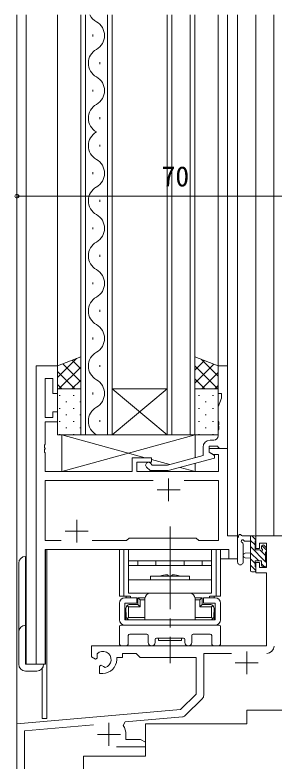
# Model space of a CAD drawing. Units: millimetres, scale not verified. Extents: x -567 to 567, y -403 to 403.
# Drawn here: x -428.1 to -371.8, y -187.1 to -24.5 of the extents above; entities that cross this region are included whole.
import ezdxf
from ezdxf.enums import TextEntityAlignment as Align

# ---------------------------------------------------------------- set-up
doc = ezdxf.new("R2010")
doc.units = ezdxf.units.MM
doc.header["$LTSCALE"] = 2
doc.linetypes.add('CHAIN2', pattern=[12, 9, -1, 1, -1])
for name, color, linetype, lineweight in [('0-1_USER1', 2, 'Continuous', 9), ('0-2_YKK_ZWAK', 4, 'Continuous', 9), ('0-6_YKK_D', 7, 'Continuous', 9), ('0-7_YSS_K', 6, 'Continuous', 9)]:
    doc.layers.add(name, color=color, linetype=linetype, lineweight=lineweight)
doc.styles.add('ＭＳ ゴシック', font='')
doc.styles.get('ＭＳ ゴシック').set_extended_font_data('MS Gothic')

msp = doc.modelspace()

# ---------------------------------------------------------------- linework, layer by layer
at = {"layer": '0-1_USER1'}
for p, q in [((-427.721, -24.501), (-427.721, -191.001)), ((-425.721, -24.501), (-425.721, -166.001)), ((-418.921, -101.001), (-418.921, -24.501)), ((-413.821, -116.001), (-413.821, -24.501)), ((-412.821, -24.501), (-412.821, -116.001)), ((-408.021, -116.001), (-408.021, -24.501)), ((-407.021, -24.501), (-407.021, -116.001)), ((-395.021, -116.001), (-395.021, -24.501)), ((-394.021, -24.501), (-394.021, -116.001)), ((-390.021, -116.001), (-390.021, -24.501)), ((-389.021, -24.501), (-389.021, -116.001)), ((-383.921, -101.001), (-383.921, -24.501)), ((-381.921, -138.001), (-381.921, -24.501)), ((-379.721, -143.001), (-379.721, -24.501)), ((-375.721, -24.501), (-375.721, -138.001)), ((-371.821, -24.501), (-371.821, -138.001)), ((-411.181, -29.201), (-411.181, -28.801)), ((-409.661, -35.201), (-409.661, -34.801)), ((-411.181, -41.201), (-411.181, -40.801)), ((-409.661, -47.201), (-409.661, -46.801)), ((-409.661, -53.201), (-409.661, -52.801)), ((-411.181, -59.201), (-411.181, -58.801)), ((-409.661, -65.201), (-409.661, -64.801)), ((-411.181, -71.201), (-411.181, -70.801)), ((-409.661, -77.201), (-409.661, -76.801)), ((-411.181, -83.201), (-411.181, -82.801)), ((-409.661, -89.201), (-409.661, -88.801)), ((-411.181, -95.201), (-411.181, -94.801)), ((-409.661, -101.201), (-409.661, -100.801)), ((-423.521, -166.001), (-423.521, -101.001)), ((-418.921, -101.001), (-423.521, -101.001)), ((-411.181, -107.201), (-411.181, -106.801)), ((-407.021, -106.001), (-395.021, -106.001)), ((-407.021, -116.001), (-395.021, -106.001)), ((-395.021, -116.001), (-407.021, -106.001)), ((-409.661, -113.201), (-409.661, -112.801)), ((-407.021, -116.001), (-413.821, -116.001)), ((-407.021, -116.001), (-395.021, -116.001)), ((-389.021, -116.001), (-395.021, -116.001)), ((-381.921, -138.001), (-379.721, -138.001)), ((-371.821, -138.001), (-375.721, -138.001)), ((-421.221, -141.001), (-421.221, -177.801)), ((-383.42, -143.001), (-379.721, -143.001)), ((-422.221, -166.907), (-422.221, -177.801)), ((-377.719, -176.001), (-357.719, -176.001)), ((-377.719, -179.004), (-377.719, -176.001)), ((-421.221, -177.801), (-422.221, -177.801)), ((-399.719, -186.004), (-399.719, -179.004)), ((-377.719, -179.004), (-399.719, -179.004)), ((-399.719, -186.004), (-413.219, -186.004)), ((-413.219, -191), (-413.219, -186.004))]:
    msp.add_line(p, q, dxfattribs=at)
msp.add_lwpolyline([(-425.721, -166.001), (-421.521, -166.001), (-421.521, -141.001), (-384.221, -141.001)], dxfattribs=at)
for centre, start, end in [((-408.744, -23.001), 205.87738, 240.79746), ((-412.098, -29.001), 299.20254, 60.79746), ((-408.744, -35.001), 119.20254, 240.79746), ((-412.098, -41.001), 299.20254, 60.79746), ((-408.744, -47.001), 119.20254, 240.79746), ((-408.744, -53.001), 119.20254, 240.79746), ((-412.098, -59.001), 299.20254, 60.79746), ((-408.744, -65.001), 119.20254, 240.79746), ((-412.098, -71.001), 299.20254, 60.79746), ((-408.744, -77.001), 119.20254, 240.79746), ((-412.098, -83.001), 299.20254, 60.79746), ((-408.744, -89.001), 119.20254, 240.79746), ((-412.098, -95.001), 299.20254, 60.79746), ((-408.744, -101.001), 119.20254, 240.79746), ((-412.098, -107.001), 299.20254, 60.79746), ((-408.744, -113.001), 119.20254, 240.79746)]:
    msp.add_arc(centre, 3.437, start, end, dxfattribs=at)
at = {"layer": '0-2_YKK_ZWAK'}
for p, q in [((-388.971, -99.02), (-389.021, -99.07)), ((-414.786, -99.379), (-418.921, -103.514)), ((-417.744, -100.539), (-413.821, -104.462)), ((-415.712, -99.742), (-413.821, -101.633)), ((-386.939, -99.817), (-389.021, -101.898)), ((-384.908, -100.614), (-389.021, -104.727)), ((-387.62, -99.55), (-383.921, -103.249)), ((-418.921, -102.19), (-415.11, -106.001)), ((-413.821, -101.242), (-418.579, -106.001)), ((-389.021, -100.977), (-383.998, -106.001)), ((-389.021, -103.806), (-386.826, -106.001)), ((-383.921, -102.455), (-387.466, -106.001)), ((-418.921, -105.019), (-417.939, -106.001)), ((-413.821, -104.071), (-415.751, -106.001)), ((-383.921, -105.283), (-384.638, -106.001)), ((-417.086, -106.021), (-416.886, -106.021)), ((-414.056, -106.021), (-413.856, -106.021)), ((-386.786, -106.021), (-386.586, -106.021)), ((-418.501, -107.436), (-418.301, -107.436)), ((-417.086, -108.851), (-416.886, -108.851)), ((-415.471, -107.436), (-415.271, -107.436)), ((-414.056, -108.851), (-413.856, -108.851)), ((-388.201, -107.436), (-388.001, -107.436)), ((-386.786, -108.851), (-386.586, -108.851)), ((-385.171, -107.436), (-384.971, -107.436)), ((-418.501, -110.266), (-418.301, -110.266)), ((-415.471, -110.266), (-415.271, -110.266)), ((-388.201, -110.266), (-388.001, -110.266)), ((-385.171, -110.266), (-384.971, -110.266)), ((-417.086, -111.681), (-416.886, -111.681)), ((-414.056, -111.681), (-413.856, -111.681)), ((-386.786, -111.681), (-386.586, -111.681)), ((-418.501, -113.096), (-418.301, -113.096)), ((-415.471, -113.096), (-415.271, -113.096)), ((-388.201, -113.096), (-388.001, -113.096)), ((-385.171, -113.096), (-384.971, -113.096)), ((-417.086, -114.511), (-416.886, -114.511)), ((-414.056, -114.511), (-413.856, -114.511)), ((-386.786, -114.511), (-386.586, -114.511)), ((-418.501, -115.926), (-418.301, -115.926)), ((-399.796, -121.001), (-417.921, -116.001)), ((-417.921, -124.001), (-388.921, -116.001)), ((-415.471, -115.926), (-415.271, -115.926)), ((-388.201, -115.926), (-388.001, -115.926)), ((-385.171, -115.926), (-384.971, -115.926)), ((-394.482, -122.466), (-398.421, -121.38)), ((-388.921, -124.001), (-392.197, -123.097)), ((-376.021, -138.001), (-378.701, -138.001)), ((-376.921, -138.001), (-376.921, -145.601)), ((-375.721, -138.87), (-376.59, -138.001)), ((-379.721, -143.729), (-379.721, -138.566)), ((-378.521, -143.729), (-378.518, -139.767)), ((-378.101, -139.201), (-376.921, -139.201)), ((-375.921, -140.017), (-376.921, -139.017)), ((-375.721, -138.901), (-375.721, -138.301)), ((-383.42, -141.001), (-405.42, -141.001)), ((-405.42, -141.001), (-405.42, -151.201)), ((-404.47, -141.001), (-404.47, -151.201)), ((-403.42, -141.001), (-403.42, -145.001)), ((-385.42, -145.001), (-385.42, -141.001)), ((-384.37, -141.001), (-384.37, -151.201)), ((-383.42, -141.001), (-383.42, -151.201)), ((-373.621, -143.664), (-376.921, -140.364)), ((-373.621, -142.317), (-374.6, -141.338)), ((-374.521, -140.301), (-374.521, -140.64)), ((-373.421, -141.17), (-374.465, -140.126)), ((-373.509, -140.588), (-374.009, -140.088)), ((-373.421, -141.401), (-373.421, -140.801)), ((-425.816, -142.501), (-425.816, -166.001)), ((-376.921, -141.701), (-378.065, -141.803)), ((-376.921, -142.901), (-378.065, -142.799)), ((-375.131, -143.501), (-376.921, -141.711)), ((-375.921, -144.058), (-376.921, -143.058)), ((-373.621, -143.701), (-373.621, -141.601)), ((-427.316, -166.001), (-427.316, -144.001)), ((-403.42, -143.501), (-385.42, -143.501)), ((-397.52, -144.501), (-397.52, -143.501)), ((-391.32, -144.501), (-391.32, -143.501)), ((-387.42, -144.501), (-387.42, -143.501)), ((-375.721, -145.605), (-376.921, -144.405)), ((-373.931, -144.701), (-374.521, -144.111)), ((-374.221, -144.701), (-373.721, -144.701)), ((-373.425, -143.86), (-373.58, -143.705)), ((-373.421, -144.401), (-373.421, -143.901)), ((-376.621, -145.901), (-376.021, -145.901)), ((-375.721, -145.601), (-375.721, -145.001)), ((-403.42, -147.601), (-385.42, -147.601)), ((-394.97, -146.501), (-394.67, -146.801)), ((-394.67, -146.801), (-394.17, -146.801)), ((-393.87, -146.501), (-394.17, -146.801)), ((-403.09, -151.201), (-405.42, -151.201)), ((-403.99, -151.201), (-403.99, -151.501)), ((-403.04, -151.501), (-403.04, -151.201)), ((-390.17, -150.501), (-398.67, -150.501)), ((-385.8, -151.201), (-385.8, -151.501)), ((-385.75, -151.201), (-383.42, -151.201)), ((-384.85, -151.201), (-384.85, -151.501)), ((-405.42, -152.701), (-405.42, -156.301)), ((-404.22, -152.701), (-404.22, -156.301)), ((-401.67, -152.701), (-404.22, -152.701)), ((-401.42, -151.501), (-399.87, -151.501)), ((-401.42, -153.001), (-401.42, -151.501)), ((-401.42, -151.501), (-400.92, -152.001)), ((-400.92, -152.001), (-400.92, -153.501)), ((-400.92, -152.001), (-399.87, -152.001)), ((-399.87, -151.701), (-399.87, -156.301)), ((-388.97, -151.501), (-387.42, -151.501)), ((-388.97, -151.701), (-388.97, -156.301)), ((-388.97, -152.001), (-387.92, -152.001)), ((-387.92, -152.001), (-387.42, -151.501)), ((-387.92, -152.001), (-387.92, -153.501)), ((-387.42, -153.001), (-387.42, -151.501)), ((-387.17, -151.501), (-387.17, -152.701)), ((-387.17, -151.501), (-384.62, -151.501)), ((-384.62, -152.701), (-387.17, -152.701)), ((-384.62, -152.701), (-384.62, -156.301)), ((-383.42, -156.301), (-383.42, -152.701)), ((-404.07, -156.301), (-404.07, -154.301)), ((-404.02, -153.701), (-403.97, -153.701)), ((-403.47, -153.501), (-403.765, -153.206)), ((-403.47, -155.801), (-403.47, -153.501)), ((-403.47, -153.501), (-400.92, -153.501)), ((-401.42, -153.001), (-403.27, -153.001)), ((-401.42, -153.001), (-400.92, -153.501)), ((-387.42, -153.001), (-387.92, -153.501)), ((-385.37, -153.501), (-387.92, -153.501)), ((-385.57, -153.001), (-387.42, -153.001)), ((-385.37, -153.501), (-385.075, -153.206)), ((-385.37, -155.801), (-385.37, -153.501)), ((-384.82, -153.701), (-384.87, -153.701)), ((-384.82, -153.701), (-384.82, -154.701)), ((-384.77, -154.301), (-384.77, -156.301)), ((-403.97, -155.601), (-403.97, -154.701)), ((-403.47, -155.801), (-403.765, -156.096)), ((-403.47, -155.801), (-399.87, -155.801)), ((-388.97, -155.801), (-385.37, -155.801)), ((-385.37, -155.801), (-385.075, -156.096)), ((-384.82, -154.701), (-384.87, -154.701)), ((-384.87, -155.601), (-384.87, -154.701)), ((-383.72, -157.501), (-405.12, -157.501)), ((-404.22, -156.301), (-384.62, -156.301)), ((-404.22, -157.501), (-384.62, -157.501)), ((-404.07, -156.301), (-402.12, -156.301)), ((-399.87, -156.301), (-403.27, -156.301)), ((-402.12, -156.301), (-386.72, -156.301)), ((-385.57, -156.301), (-388.97, -156.301)), ((-386.72, -156.301), (-384.77, -156.301)), ((-405.42, -157.801), (-405.42, -161.501)), ((-383.42, -161.501), (-383.42, -157.801)), ((-403.49, -161.501), (-403.49, -159.731)), ((-403.19, -159.431), (-399.47, -159.431)), ((-399.17, -159.731), (-399.17, -161.251)), ((-397.67, -161.251), (-397.67, -160.601)), ((-397.37, -160.301), (-391.47, -160.301)), ((-396.92, -160.301), (-391.92, -160.301)), ((-391.92, -160.301), (-391.92, -160.801)), ((-391.17, -160.601), (-391.17, -161.251)), ((-389.67, -161.251), (-389.67, -159.731)), ((-389.37, -159.431), (-385.65, -159.431)), ((-385.35, -159.731), (-385.35, -161.501)), ((-404.92, -162.001), (-403.99, -162.001)), ((-384.85, -162.001), (-383.92, -162.001)), ((-425.816, -166.001), (-421.916, -166.001)), ((-423.416, -167.501), (-425.816, -167.501))]:
    msp.add_line(p, q, dxfattribs=at)
at = {"layer": '0-2_YKK_ZWAK', "linetype": 'CHAIN2'}
msp.add_line((-394.42, -136.001), (-394.42, -165.801), dxfattribs=at)
at = {"layer": '0-2_YKK_ZWAK'}
for points in [[(-413.821, -106.001), (-413.821, -99.001), (-418.921, -101.001), (-418.921, -106.001)], [(-389.021, -106.001), (-389.021, -99.001), (-383.921, -101.001), (-383.921, -106.001)], [(-418.921, -106.001), (-413.821, -106.001), (-413.821, -116.001), (-418.921, -116.001)], [(-383.921, -106.001), (-389.021, -106.001), (-389.021, -116.001), (-383.921, -116.001)], [(-403.42, -144.501), (-385.42, -144.501), (-385.42, -150.501), (-403.42, -150.501)]]:
    msp.add_lwpolyline(points, close=True, dxfattribs=at)
for points in [[(-402.921, -124.001), (-417.921, -124.001), (-417.921, -116.001), (-388.921, -116.001), (-388.921, -120.976)], [(-388.921, -122.219), (-388.921, -124.001), (-401.321, -124.001)], [(-374.982, -141.101), (-375.921, -141.101), (-375.921, -139.101)], [(-387.42, -143.501), (-401.42, -143.501), (-401.42, -144.501)], [(-375.921, -144.801), (-375.921, -143.501), (-374.521, -143.501), (-374.521, -144.401)], [(-398.67, -147.601), (-398.67, -146.801), (-390.17, -146.801), (-390.17, -147.601)], [(-404.22, -151.501), (-401.67, -151.501), (-401.67, -152.701)], [(-404.02, -153.701), (-404.02, -154.701), (-403.97, -154.701)], [(-396.92, -160.301), (-396.92, -160.801), (-391.92, -160.801)]]:
    msp.add_lwpolyline(points, dxfattribs=at)
for centre, radius, start, end in [((-379.811, -138.11), 0.3, 310.52878, 10.52878), ((-379.221, -138.001), 0.3, 30, 190.52878), ((-378.701, -137.701), 0.3, 210, 270), ((-376.021, -138.301), 0.3, 0, 90), ((-379.421, -138.566), 0.3, 130.52878, 180), ((-378.621, -139.201), 0.3, 30, 250.81024), ((-378.818, -139.767), 0.3, 359.95977, 70.81024), ((-378.101, -138.901), 0.3, 210, 270), ((-375.921, -138.901), 0.2, 270, 0), ((-374.982, -141.401), 0.3, 33.05573, 90), ((-374.521, -141.101), 0.25, 213.05573, 56.94427), ((-374.221, -140.301), 0.3, 45, 180), ((-374.221, -140.64), 0.3, 180, 236.94427), ((-373.621, -141.401), 0.2, 270, 0), ((-373.721, -140.801), 0.3, 0, 45), ((-425.816, -144.001), 1.5, 90, 180), ((-378.021, -142.301), 0.5, 95.09207, 264.90793), ((-379.121, -143.728), 0.6, 179.95977, 359.95977), ((-374.221, -144.401), 0.3, 180, 270), ((-373.721, -144.401), 0.3, 270, 0), ((-373.621, -143.901), 0.2, 0, 90), ((-376.621, -145.601), 0.3, 180, 270), ((-376.021, -145.601), 0.3, 270, 0), ((-375.921, -145.001), 0.2, 0, 90), ((-394.42, -154.303), 7.823, 94.03607, 106.44467), ((-394.42, -154.303), 7.823, 73.55533, 85.96393), ((-398.67, -151.701), 1.2, 90, 180), ((-390.17, -151.701), 1.2, 0, 90), ((-404.22, -152.701), 1.2, 90, 180), ((-384.62, -152.701), 1.2, 0, 90), ((-403.27, -153.701), 0.7, 90, 180), ((-385.57, -153.701), 0.7, 0, 90), ((-403.27, -155.601), 0.7, 180, 270), ((-385.57, -155.601), 0.7, 270, 0), ((-425.816, -159.001), 1.5, 90, 180), ((-404.22, -156.301), 1.2, 180, 270), ((-405.12, -157.801), 0.3, 90, 180), ((-384.62, -156.301), 1.2, 270, 0), ((-383.72, -157.801), 0.3, 0, 90), ((-403.19, -159.731), 0.3, 90, 180), ((-399.47, -159.731), 0.3, 0, 90), ((-397.37, -160.601), 0.3, 90, 180), ((-391.47, -160.601), 0.3, 0, 90), ((-389.37, -159.731), 0.3, 90, 180), ((-385.65, -159.731), 0.3, 0, 90), ((-404.92, -161.501), 0.5, 180, 270), ((-403.99, -161.501), 0.5, 270, 0), ((-398.42, -161.251), 0.75, 180, 0), ((-390.42, -161.251), 0.75, 180, 0), ((-384.85, -161.501), 0.5, 180, 270), ((-383.92, -161.501), 0.5, 270, 0), ((-425.816, -166.001), 1.5, 180, 270), ((-423.416, -166.001), 1.5, 270, 0)]:
    msp.add_arc(centre, radius, start, end, dxfattribs=at)
at = {"layer": '0-6_YKK_D'}
for p, q in [((-384.921, -117.201), (-385.721, -117.201)), ((-394.721, -125.501), (-394.721, -130.501)), ((-397.221, -128.001), (-392.221, -128.001)), ((-414.721, -134.501), (-414.721, -139.501)), ((-417.221, -137.001), (-412.221, -137.001)), ((-377.721, -163.201), (-377.721, -168.201)), ((-380.221, -165.701), (-375.221, -165.701)), ((-391.114, -177.199), (-387.384, -173.469)), ((-407.721, -178.801), (-407.721, -183.801)), ((-410.221, -181.301), (-405.221, -181.301))]:
    msp.add_line(p, q, dxfattribs=at)
for points in [[(-423.521, -101.001), (-423.521, -166.001), (-421.591, -166.001), (-421.591, -141.001), (-381.651, -141.001), (-381.651, -143.001), (-379.721, -143.001), (-379.721, -138.001), (-381.921, -138.001), (-381.921, -119.001), (-385.921, -119.001), (-385.921, -119.801), (-385.055, -120.301), (-383.851, -120.301), (-383.851, -124.001), (-401.621, -124.001), (-401.621, -122.001), (-398.421, -122.001), (-398.421, -121.001), (-402.621, -121.001), (-402.621, -124.001), (-421.591, -124.001), (-421.591, -119.959), (-421.711, -119.776), (-421.711, -119.226), (-421.591, -119.042), (-421.591, -118.959), (-421.711, -118.776), (-421.711, -118.226), (-421.591, -118.042), (-421.591, -113.201), (-418.921, -113.201), (-418.921, -111.001), (-419.921, -111.001), (-419.921, -112.201), (-421.591, -112.201), (-421.591, -103.701), (-419.921, -103.701), (-419.921, -107.001), (-418.921, -107.001)], [(-418.921, -107.001), (-418.921, -101.001), (-423.521, -101.001)], [(-381.921, -119.001), (-381.921, -101.001), (-383.921, -101.001), (-383.921, -107.001), (-383.221, -107.001), (-383.221, -108.001), (-383.921, -109.924), (-383.921, -113.042), (-383.801, -113.226), (-383.801, -113.776), (-383.921, -113.959), (-383.921, -114.042), (-383.801, -114.226), (-383.801, -114.776), (-383.921, -114.959), (-383.921, -116.201)], [(-399.545, -123.025), (-398.769, -123.801), (-394.824, -123.801), (-384.721, -121.093), (-384.721, -120.493), (-385.921, -119.801), (-385.921, -118.501), (-384.121, -118.501), (-383.921, -118.701), (-383.621, -119.001), (-381.921, -119.001)], [(-387.221, -118.701), (-387.221, -120.521), (-394.982, -122.601), (-398.272, -122.601), (-398.697, -122.176)], [(-398.071, -125.931), (-421.591, -125.931), (-421.591, -139.071), (-418.071, -139.071)], [(-411.37, -139.071), (-403.891, -139.071), (-403.321, -138.501), (-388.721, -138.501), (-388.151, -139.071), (-383.851, -139.071), (-383.851, -125.931), (-391.37, -125.931)], [(-359.351, -138.001), (-375.721, -138.001), (-375.721, -140.801), (-374.921, -140.801), (-374.921, -139.631), (-373.421, -139.631), (-373.421, -144.901), (-374.921, -144.901), (-374.921, -143.801), (-375.721, -143.801), (-375.721, -146.101), (-373.421, -146.101), (-373.421, -162.001), (-411.521, -162.001), (-411.521, -164.365), (-410.621, -164.885), (-410.271, -164.683), (-410.248, -164.178), (-410.285, -163.72)], [(-406.021, -165.001), (-406.021, -164.501), (-404.721, -164.501), (-404.721, -163.631), (-401.791, -163.631), (-400.921, -164.501), (-388.721, -164.501), (-388.721, -172.501), (-392.105, -175.885), (-427.721, -179.001), (-427.721, -191.001), (-414.721, -191.001), (-414.721, -195.542), (-414.601, -195.726), (-414.601, -196.276), (-414.721, -196.459), (-414.721, -200.251)], [(-387.091, -172.762), (-387.091, -163.631), (-381.071, -163.631)], [(-408.544, -166.736), (-408.922, -166.474), (-409.371, -166.242), (-409.721, -166.444), (-409.721, -168.001), (-409.021, -168.001)], [(-404.582, -179.342), (-404.201, -178.579), (-391.734, -177.488)], [(-414.821, -189.371), (-426.091, -189.371), (-426.091, -180.494), (-411.091, -179.182)], [(-406.071, -184.001), (-399.721, -184.001), (-399.721, -183.001), (-400.812, -182.371), (-404.021, -182.371), (-404.021, -181.301)]]:
    msp.add_lwpolyline(points, dxfattribs=at)
for centre, radius, start, end in [((-384.921, -116.201), 1, 270.00001, 359.99999), ((-385.721, -118.701), 1.5, 90.00001, 179.99999), ((-399.121, -122.601), 0.6, 44.99999, 225.00001), ((-373.391, -162.031), 1.6, 270.00001, 359.99999), ((-409.021, -165.001), 1.8, 285.36688, 134.63312), ((-409.021, -165.001), 3, 270.00001, 359.99999), ((-388.091, -172.762), 1, 315, 359.99999), ((-391.821, -176.492), 1, 275, 315.00002), ((-407.721, -181.301), 3.7, 0, 31.96331)]:
    msp.add_arc(centre, radius, start, end, dxfattribs=at)
at = {"layer": '0-7_YSS_K'}
for p, q in [((-427.721, -74), (-427.721, -62.997)), ((-357.721, -63.997), (-427.721, -63.997))]:
    msp.add_line(p, q, dxfattribs=at)
msp.add_circle((-427.721, -63.997), 0.425, dxfattribs=at)

# ---------------------------------------------------------------- texts
at = {"layer": '0-7_YSS_K', "style": 'ＭＳ ゴシック'}
msp.add_text('70', height=4.399, dxfattribs=at).set_placement((-396.241, -63.197), align=Align.BOTTOM_LEFT)

doc.saveas('drawing.dxf')
